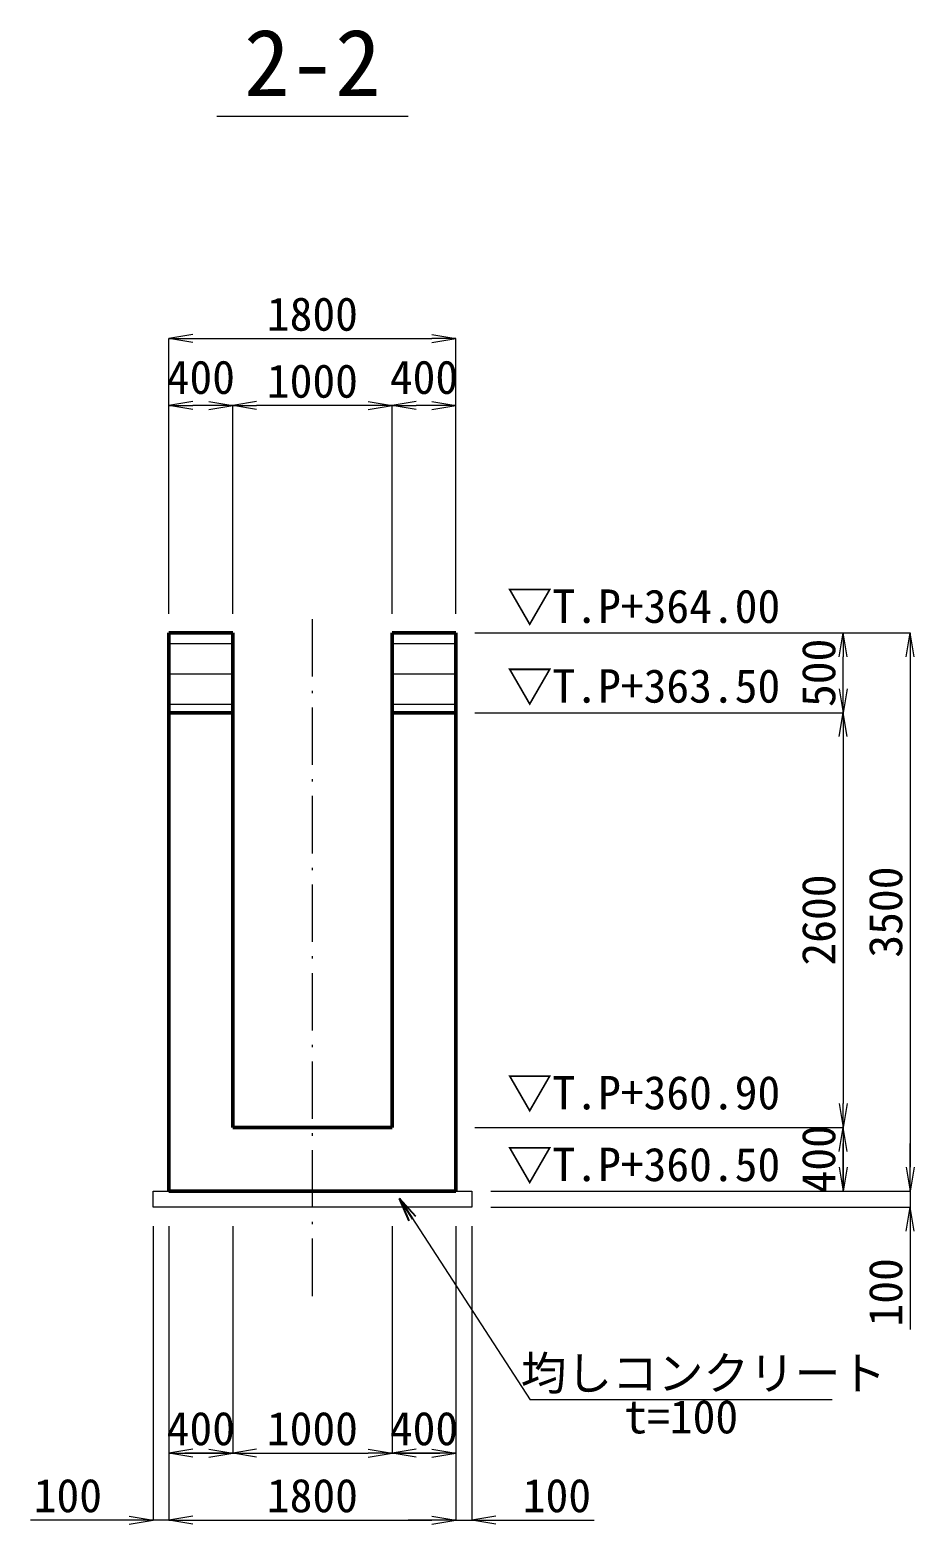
# Model space of a CAD drawing. Header units: millimetres. Extents: x 156724 to 226425, y -17820 to 17820.
# Drawn here: x 220878 to 226425, y 3430 to 12799 of the extents above; entities that cross this region are included whole.
import ezdxf
from ezdxf.enums import TextEntityAlignment as Align

# ---------------------------------------------------------------- set-up
doc = ezdxf.new("R2010")
doc.units = ezdxf.units.MM
doc.header["$LTSCALE"] = 60
doc.header["$PDSIZE"] = 300
doc.linetypes.add('SXF_一点短鎖線', pattern=[9.25, 6, -1.5, 0.25, -1.5])
doc.layers.get('Defpoints').update_dxf_attribs({"color": 151})
for name, color, linetype, lineweight in [('D-BMK', 2, 'SXF_一点短鎖線', 13), ('D-STR', 1, 'Continuous', 50), ('D-STR-DIM', 7, 'Continuous', 13), ('D-STR-HTXT', 7, 'Continuous', 13), ('D-STR-STR1', 2, 'Continuous', 13), ('D-STR-STR7', 3, 'Continuous', 13), ('D-STR-TXT', 7, 'Continuous', 13), ('D-TTL-LINE', 7, 'Continuous', 13), ('D-TTL-TXT', 7, 'Continuous', 13)]:
    doc.layers.add(name, color=color, linetype=linetype, lineweight=lineweight)
doc.styles.add('MS ゴシック', font='MS Gothic.ttf')
doc.dimstyles.new('DIM-60', dxfattribs={"dimscale": 60, "dimtxt": 3.5, "dimasz": 2.5, "dimexe": 0, "dimexo": 2, "dimgap": 0.8, "dimtad": 1, "dimdec": 0, "dimzin": 0, "dimdsep": 46, "dimtxsty": 'MS ゴシック', "dimblk": 'OPEN', "dimcen": 0.1, "dimclrd": 256, "dimclre": 256, "dimclrt": 256, "dimaunit": 1, "dimadec": 4, "dimazin": 0, "dimtfac": 1, "dimtdec": 0, "dimtmove": 0, "dimatfit": 3, "dimldrblk": 'OPEN', "dimfxl": 1, "dimtolj": 1, "dimtzin": 0, "dimlwd": -1, "dimlwe": -1, "dimarcsym": 0})
doc.dimstyles.new('DIM-60-F', dxfattribs={"dimscale": 60, "dimtxt": 3.5, "dimasz": 2.5, "dimexe": 0, "dimexo": 2, "dimgap": 0.8, "dimtad": 1, "dimdec": 0, "dimzin": 0, "dimdsep": 46, "dimtxsty": 'MS ゴシック', "dimblk": 'OPEN', "dimcen": 0.1, "dimaunit": 1, "dimadec": 4, "dimazin": 0, "dimtfac": 1, "dimtdec": 0, "dimtmove": 2, "dimatfit": 3, "dimldrblk": 'OPEN', "dimfxl": 1, "dimtolj": 1, "dimtzin": 0, "dimlwd": -1, "dimlwe": -1, "dimarcsym": 2})

# ---------------------------------------------------------------- blocks, each defined once
blk = doc.blocks.new('_Open')
at = {"color": 0, "linetype": 'ByBlock', "lineweight": -2}
for p, q in [((-1, 0.167), (0, 0)), ((-1, -0.167), (0, 0)), ((0, 0), (-1, 0))]:
    blk.add_line(p, q, dxfattribs=at)
blk = doc.blocks.new('*D81')
at = {"layer": 'D-STR-DIM', "color": 0, "transparency": 16777216}
for p, q in [((221750.2, 9137.5), (221750.2, 10862.7)), ((221900.2, 10862.7), (223400.2, 10862.7)), ((223550.2, 9137.5), (223550.2, 10862.7))]:
    blk.add_line(p, q, dxfattribs=at)
at = {"layer": 'Defpoints', "color": 0, "transparency": 16777216}
for p in [(223550.2, 10862.7), (221750.2, 9017.5), (223550.2, 9017.5)]:
    blk.add_point(p, dxfattribs=at)
at = {"layer": 'D-STR-DIM', "color": 0, "transparency": 16777216, "xscale": 150, "yscale": 150, "zscale": 150, "rotation": 180}
blk.add_blockref('_Open', (221750.2, 10862.7), dxfattribs=at)
at = {"layer": 'D-STR-DIM', "color": 0, "transparency": 16777216, "xscale": 150, "yscale": 150, "zscale": 150}
blk.add_blockref('_Open', (223550.2, 10862.7), dxfattribs=at)
at = {"layer": 'D-STR-DIM', "color": 0, "transparency": 16777216, "insert": (222650.2, 11015.7), "char_height": 210, "attachment_point": 5, "style": 'MS ゴシック'}
blk.add_mtext('\\A1;1800', dxfattribs=at)
blk = doc.blocks.new('*D82')
at = {"layer": 'D-STR-DIM', "color": 0, "transparency": 16777216}
for p, q in [((223150.2, 9137.5), (223150.2, 10442.7)), ((223400.2, 10442.7), (223300.2, 10442.7)), ((223550.2, 9137.5), (223550.2, 10442.7))]:
    blk.add_line(p, q, dxfattribs=at)
at = {"layer": 'Defpoints', "color": 0, "transparency": 16777216}
for p in [(223150.2, 10442.7), (223150.2, 9017.5), (223550.2, 9017.5)]:
    blk.add_point(p, dxfattribs=at)
at = {"layer": 'D-STR-DIM', "color": 0, "transparency": 16777216, "xscale": 150, "yscale": 150, "zscale": 150, "rotation": 180}
blk.add_blockref('_Open', (223150.2, 10442.7), dxfattribs=at)
at = {"layer": 'D-STR-DIM', "color": 0, "transparency": 16777216, "xscale": 150, "yscale": 150, "zscale": 150}
blk.add_blockref('_Open', (223550.2, 10442.7), dxfattribs=at)
at = {"layer": 'D-STR-DIM', "color": 0, "transparency": 16777216, "insert": (223350.2, 10619.7), "char_height": 210, "attachment_point": 5, "style": 'MS ゴシック'}
blk.add_mtext('\\A1;400', dxfattribs=at)
blk = doc.blocks.new('*D83')
at = {"layer": 'D-STR-DIM', "color": 0, "transparency": 16777216}
for p, q in [((222150.2, 9137.5), (222150.2, 10442.7)), ((223000.2, 10442.7), (222300.2, 10442.7)), ((223150.2, 9137.5), (223150.2, 10442.7))]:
    blk.add_line(p, q, dxfattribs=at)
at = {"layer": 'Defpoints', "color": 0, "transparency": 16777216}
for p in [(222150.2, 10442.7), (222150.2, 9017.5), (223150.2, 9017.5)]:
    blk.add_point(p, dxfattribs=at)
at = {"layer": 'D-STR-DIM', "color": 0, "transparency": 16777216, "xscale": 150, "yscale": 150, "zscale": 150, "rotation": 180}
blk.add_blockref('_Open', (222150.2, 10442.7), dxfattribs=at)
at = {"layer": 'D-STR-DIM', "color": 0, "transparency": 16777216, "xscale": 150, "yscale": 150, "zscale": 150}
blk.add_blockref('_Open', (223150.2, 10442.7), dxfattribs=at)
at = {"layer": 'D-STR-DIM', "color": 0, "transparency": 16777216, "insert": (222650.2, 10595.7), "char_height": 210, "attachment_point": 5, "style": 'MS ゴシック'}
blk.add_mtext('\\A1;1000', dxfattribs=at)
blk = doc.blocks.new('*D84')
at = {"layer": 'D-STR-DIM', "color": 0, "transparency": 16777216}
for p, q in [((221750.2, 9137.5), (221750.2, 10442.7)), ((222000.2, 10442.7), (221900.2, 10442.7)), ((222150.2, 9137.5), (222150.2, 10442.7))]:
    blk.add_line(p, q, dxfattribs=at)
at = {"layer": 'Defpoints', "color": 0, "transparency": 16777216}
for p in [(221750.2, 10442.7), (221750.2, 9017.5), (222150.2, 9017.5)]:
    blk.add_point(p, dxfattribs=at)
at = {"layer": 'D-STR-DIM', "color": 0, "transparency": 16777216, "xscale": 150, "yscale": 150, "zscale": 150, "rotation": 180}
blk.add_blockref('_Open', (221750.2, 10442.7), dxfattribs=at)
at = {"layer": 'D-STR-DIM', "color": 0, "transparency": 16777216, "xscale": 150, "yscale": 150, "zscale": 150}
blk.add_blockref('_Open', (222150.2, 10442.7), dxfattribs=at)
at = {"layer": 'D-STR-DIM', "color": 0, "transparency": 16777216, "insert": (221950.2, 10619.7), "char_height": 210, "attachment_point": 5, "style": 'MS ゴシック'}
blk.add_mtext('\\A1;400', dxfattribs=at)
blk = doc.blocks.new('*D85')
at = {"layer": 'D-STR-DIM', "color": 0, "transparency": 16777216}
for p, q in [((223670.2, 8517.5), (225980.2, 8517.5)), ((225980.2, 8367.5), (225980.2, 6067.5)), ((223670.2, 5917.5), (225980.2, 5917.5))]:
    blk.add_line(p, q, dxfattribs=at)
at = {"layer": 'Defpoints', "color": 0, "transparency": 16777216}
for p in [(223550.2, 8517.5), (223550.2, 5917.5), (225980.2, 5917.5)]:
    blk.add_point(p, dxfattribs=at)
at = {"layer": 'D-STR-DIM', "color": 0, "transparency": 16777216, "xscale": 150, "yscale": 150, "zscale": 150}
for p, rotation in [((225980.2, 8517.5), 90), ((225980.2, 5917.5), 270)]:
    blk.add_blockref('_Open', p, dxfattribs=dict(at, rotation=rotation))
at = {"layer": 'D-STR-DIM', "color": 0, "transparency": 16777216, "insert": (225827.2, 7217.5), "char_height": 210, "attachment_point": 5, "rotation": 90, "style": 'MS ゴシック'}
blk.add_mtext('\\A1;2600', dxfattribs=at)
blk = doc.blocks.new('*D86')
at = {"layer": 'D-STR-DIM', "color": 0, "transparency": 16777216}
for p, q in [((223670.2, 5917.5), (225980.2, 5917.5)), ((225980.2, 5917.5), (225980.2, 5517.5)), ((225980.2, 5667.5), (225980.2, 5817.5)), ((225980.2, 5767.5), (225980.2, 5617.5)), ((223770.2, 5517.5), (225980.2, 5517.5))]:
    blk.add_line(p, q, dxfattribs=at)
at = {"layer": 'Defpoints', "color": 0, "transparency": 16777216}
for p in [(223550.2, 5917.5), (223650.2, 5517.5), (225980.2, 5517.5)]:
    blk.add_point(p, dxfattribs=at)
at = {"layer": 'D-STR-DIM', "color": 0, "transparency": 16777216, "xscale": 150, "yscale": 150, "zscale": 150}
for p, rotation in [((225980.2, 5917.5), 90), ((225980.2, 5517.5), 270)]:
    blk.add_blockref('_Open', p, dxfattribs=dict(at, rotation=rotation))
at = {"layer": 'D-STR-DIM', "color": 0, "transparency": 16777216, "insert": (225827.2, 5717.5), "char_height": 210, "attachment_point": 5, "rotation": 90, "style": 'MS ゴシック'}
blk.add_mtext('\\A1;400', dxfattribs=at)
blk = doc.blocks.new('*D87')
at = {"layer": 'D-STR-DIM', "transparency": 16777216}
for p, q in [((226400.2, 5667.5), (226400.2, 5817.5)), ((223770.2, 5517.5), (226400.2, 5517.5)), ((226400.2, 5517.5), (226400.2, 5417.5)), ((223770.2, 5417.5), (226400.2, 5417.5)), ((226400.2, 5267.5), (226400.2, 4649.5))]:
    blk.add_line(p, q, dxfattribs=at)
at = {"layer": 'Defpoints', "color": 0, "transparency": 16777216}
for p in [(223650.2, 5517.5), (223650.2, 5417.5), (226400.2, 5417.5)]:
    blk.add_point(p, dxfattribs=at)
at = {"layer": 'D-STR-DIM', "transparency": 16777216, "xscale": 150, "yscale": 150, "zscale": 150}
for p, rotation in [((226400.2, 5517.5), 270), ((226400.2, 5417.5), 90)]:
    blk.add_blockref('_Open', p, dxfattribs=dict(at, rotation=rotation))
at = {"layer": 'D-STR-DIM', "transparency": 16777216, "insert": (226247.2, 4883.5), "char_height": 210, "attachment_point": 5, "rotation": 90, "style": 'MS ゴシック'}
blk.add_mtext('\\A1;100', dxfattribs=at)
blk = doc.blocks.new('*D88')
at = {"layer": 'D-STR-DIM', "color": 0, "transparency": 16777216}
for p, q in [((223670.2, 9017.5), (226400.2, 9017.5)), ((226400.2, 8867.5), (226400.2, 5667.5)), ((223770.2, 5517.5), (226400.2, 5517.5))]:
    blk.add_line(p, q, dxfattribs=at)
at = {"layer": 'Defpoints', "color": 0, "transparency": 16777216}
for p in [(223550.2, 9017.5), (223650.2, 5517.5), (226400.2, 5517.5)]:
    blk.add_point(p, dxfattribs=at)
at = {"layer": 'D-STR-DIM', "color": 0, "transparency": 16777216, "xscale": 150, "yscale": 150, "zscale": 150}
for p, rotation in [((226400.2, 9017.5), 90), ((226400.2, 5517.5), 270)]:
    blk.add_blockref('_Open', p, dxfattribs=dict(at, rotation=rotation))
at = {"layer": 'D-STR-DIM', "color": 0, "transparency": 16777216, "insert": (226247.2, 7267.5), "char_height": 210, "attachment_point": 5, "rotation": 90, "style": 'MS ゴシック'}
blk.add_mtext('\\A1;3500', dxfattribs=at)
blk = doc.blocks.new('*D89')
at = {"layer": 'D-STR-DIM', "color": 0, "transparency": 16777216}
for p, q in [((223670.2, 9017.5), (225980.2, 9017.5)), ((225980.2, 8667.5), (225980.2, 8867.5)), ((223670.2, 8517.5), (225980.2, 8517.5))]:
    blk.add_line(p, q, dxfattribs=at)
at = {"layer": 'Defpoints', "color": 0, "transparency": 16777216}
for p in [(223550.2, 9017.5), (225980.2, 9017.5), (223550.2, 8517.5)]:
    blk.add_point(p, dxfattribs=at)
at = {"layer": 'D-STR-DIM', "color": 0, "transparency": 16777216, "xscale": 150, "yscale": 150, "zscale": 150}
for p, rotation in [((225980.2, 9017.5), 90), ((225980.2, 8517.5), 270)]:
    blk.add_blockref('_Open', p, dxfattribs=dict(at, rotation=rotation))
at = {"layer": 'D-STR-DIM', "color": 0, "transparency": 16777216, "insert": (225827.2, 8767.5), "char_height": 210, "attachment_point": 5, "rotation": 90, "style": 'MS ゴシック'}
blk.add_mtext('\\A1;500', dxfattribs=at)
blk = doc.blocks.new('*D90')
at = {"layer": 'D-STR-DIM', "color": 0, "transparency": 16777216}
for p, q in [((221750.2, 5297.5), (221750.2, 3455.3)), ((223550.2, 5297.5), (223550.2, 3455.3)), ((221900.2, 3455.3), (223400.2, 3455.3))]:
    blk.add_line(p, q, dxfattribs=at)
at = {"layer": 'Defpoints', "color": 0, "transparency": 16777216}
for p in [(221750.2, 5417.5), (223550.2, 5417.5), (223550.2, 3455.3)]:
    blk.add_point(p, dxfattribs=at)
at = {"layer": 'D-STR-DIM', "color": 0, "transparency": 16777216, "xscale": 150, "yscale": 150, "zscale": 150, "rotation": 180}
blk.add_blockref('_Open', (221750.2, 3455.3), dxfattribs=at)
at = {"layer": 'D-STR-DIM', "color": 0, "transparency": 16777216, "xscale": 150, "yscale": 150, "zscale": 150}
blk.add_blockref('_Open', (223550.2, 3455.3), dxfattribs=at)
at = {"layer": 'D-STR-DIM', "color": 0, "transparency": 16777216, "insert": (222650.2, 3608.3), "char_height": 210, "attachment_point": 5, "style": 'MS ゴシック'}
blk.add_mtext('\\A1;1800', dxfattribs=at)
blk = doc.blocks.new('*D91')
at = {"layer": 'D-STR-DIM', "color": 0, "transparency": 16777216}
for p, q in [((221750.2, 5297.5), (221750.2, 3875.3)), ((222150.2, 5297.5), (222150.2, 3875.3)), ((221750.2, 3875.3), (222150.2, 3875.3)), ((222000.2, 3875.3), (221850.2, 3875.3)), ((221900.2, 3875.3), (222050.2, 3875.3))]:
    blk.add_line(p, q, dxfattribs=at)
at = {"layer": 'Defpoints', "color": 0, "transparency": 16777216}
for p in [(221750.2, 5417.5), (222150.2, 5417.5), (222150.2, 3875.3)]:
    blk.add_point(p, dxfattribs=at)
at = {"layer": 'D-STR-DIM', "color": 0, "transparency": 16777216, "xscale": 150, "yscale": 150, "zscale": 150, "rotation": 180}
blk.add_blockref('_Open', (221750.2, 3875.3), dxfattribs=at)
at = {"layer": 'D-STR-DIM', "color": 0, "transparency": 16777216, "xscale": 150, "yscale": 150, "zscale": 150}
blk.add_blockref('_Open', (222150.2, 3875.3), dxfattribs=at)
at = {"layer": 'D-STR-DIM', "color": 0, "transparency": 16777216, "insert": (221950.2, 4028.3), "char_height": 210, "attachment_point": 5, "style": 'MS ゴシック'}
blk.add_mtext('\\A1;400', dxfattribs=at)
blk = doc.blocks.new('*D92')
at = {"layer": 'D-STR-DIM', "color": 0, "transparency": 16777216}
for p, q in [((222150.2, 5297.5), (222150.2, 3875.3)), ((223150.2, 5297.5), (223150.2, 3875.3)), ((222300.2, 3875.3), (223000.2, 3875.3))]:
    blk.add_line(p, q, dxfattribs=at)
at = {"layer": 'Defpoints', "color": 0, "transparency": 16777216}
for p in [(222150.2, 5417.5), (223150.2, 5417.5), (223150.2, 3875.3)]:
    blk.add_point(p, dxfattribs=at)
at = {"layer": 'D-STR-DIM', "color": 0, "transparency": 16777216, "xscale": 150, "yscale": 150, "zscale": 150, "rotation": 180}
blk.add_blockref('_Open', (222150.2, 3875.3), dxfattribs=at)
at = {"layer": 'D-STR-DIM', "color": 0, "transparency": 16777216, "xscale": 150, "yscale": 150, "zscale": 150}
blk.add_blockref('_Open', (223150.2, 3875.3), dxfattribs=at)
at = {"layer": 'D-STR-DIM', "color": 0, "transparency": 16777216, "insert": (222650.2, 4028.3), "char_height": 210, "attachment_point": 5, "style": 'MS ゴシック'}
blk.add_mtext('\\A1;1000', dxfattribs=at)
blk = doc.blocks.new('*D93')
at = {"layer": 'D-STR-DIM', "transparency": 16777216}
for p, q in [((223550.2, 5297.5), (223550.2, 3455.3)), ((223650.2, 5297.5), (223650.2, 3455.3)), ((223400.2, 3455.3), (223250.2, 3455.3)), ((223550.2, 3455.3), (223650.2, 3455.3)), ((223800.2, 3455.3), (224418.2, 3455.3))]:
    blk.add_line(p, q, dxfattribs=at)
at = {"layer": 'Defpoints', "color": 0, "transparency": 16777216}
for p in [(223550.2, 5417.5), (223650.2, 5417.5), (223650.2, 3455.3)]:
    blk.add_point(p, dxfattribs=at)
at = {"layer": 'D-STR-DIM', "transparency": 16777216, "xscale": 150, "yscale": 150, "zscale": 150}
blk.add_blockref('_Open', (223550.2, 3455.3), dxfattribs=at)
at = {"layer": 'D-STR-DIM', "transparency": 16777216, "xscale": 150, "yscale": 150, "zscale": 150, "rotation": 180}
blk.add_blockref('_Open', (223650.2, 3455.3), dxfattribs=at)
at = {"layer": 'D-STR-DIM', "transparency": 16777216, "insert": (224184.2, 3608.3), "char_height": 210, "attachment_point": 5, "style": 'MS ゴシック'}
blk.add_mtext('\\A1;100', dxfattribs=at)
blk = doc.blocks.new('*D94')
at = {"layer": 'D-STR-DIM', "transparency": 16777216}
for p, q in [((221650.2, 5297.5), (221650.2, 3455.3)), ((221750.2, 5297.5), (221750.2, 3455.3)), ((221500.2, 3455.3), (220882.1, 3455.3)), ((221750.2, 3455.3), (221650.2, 3455.3)), ((221900.2, 3455.3), (222050.2, 3455.3))]:
    blk.add_line(p, q, dxfattribs=at)
at = {"layer": 'Defpoints', "color": 0, "transparency": 16777216}
for p in [(221650.2, 5417.5), (221750.2, 5417.5), (221650.2, 3455.3)]:
    blk.add_point(p, dxfattribs=at)
at = {"layer": 'D-STR-DIM', "transparency": 16777216, "xscale": 150, "yscale": 150, "zscale": 150}
blk.add_blockref('_Open', (221650.2, 3455.3), dxfattribs=at)
at = {"layer": 'D-STR-DIM', "transparency": 16777216, "xscale": 150, "yscale": 150, "zscale": 150, "rotation": 180}
blk.add_blockref('_Open', (221750.2, 3455.3), dxfattribs=at)
at = {"layer": 'D-STR-DIM', "transparency": 16777216, "insert": (221116.1, 3608.3), "char_height": 210, "attachment_point": 5, "style": 'MS ゴシック'}
blk.add_mtext('\\A1;100', dxfattribs=at)
blk = doc.blocks.new('*D95')
at = {"layer": 'D-STR-DIM', "color": 0, "transparency": 16777216}
for p, q in [((223150.2, 5297.5), (223150.2, 3875.3)), ((223550.2, 5297.5), (223550.2, 3875.3)), ((223550.2, 3875.3), (223150.2, 3875.3)), ((223400.2, 3875.3), (223250.2, 3875.3)), ((223300.2, 3875.3), (223450.2, 3875.3))]:
    blk.add_line(p, q, dxfattribs=at)
at = {"layer": 'Defpoints', "color": 0, "transparency": 16777216}
for p in [(223150.2, 5417.5), (223550.2, 5417.5), (223150.2, 3875.3)]:
    blk.add_point(p, dxfattribs=at)
at = {"layer": 'D-STR-DIM', "color": 0, "transparency": 16777216, "xscale": 150, "yscale": 150, "zscale": 150, "rotation": 180}
blk.add_blockref('_Open', (223150.2, 3875.3), dxfattribs=at)
at = {"layer": 'D-STR-DIM', "color": 0, "transparency": 16777216, "xscale": 150, "yscale": 150, "zscale": 150}
blk.add_blockref('_Open', (223550.2, 3875.3), dxfattribs=at)
at = {"layer": 'D-STR-DIM', "color": 0, "transparency": 16777216, "insert": (223350.2, 4028.3), "char_height": 210, "attachment_point": 5, "style": 'MS ゴシック'}
blk.add_mtext('\\A1;400', dxfattribs=at)

msp = doc.modelspace()

# ---------------------------------------------------------------- hatches: boundary and pattern name
at = {"layer": 'D-STR-STR1'}
h = msp.add_hatch(dxfattribs=at)
h.set_pattern_fill('LINE', color=256, scale=60)
h.set_pattern_definition([(0, (-110763.5, 59815.79), (0, 190.5), [])])
h.paths.add_polyline_path([(222150.2, 9017.5), (221750.2, 9017.5), (221750.2, 8517.5), (222150.2, 8517.5)])
h.paths.add_polyline_path([(223550.2, 9017.5), (223150.2, 9017.5), (223150.2, 8517.5), (223550.2, 8517.5)])

# ---------------------------------------------------------------- linework, layer by layer
at = {"layer": 'D-BMK', "linetype": 'SXF_一点短鎖線'}
msp.add_line((222650.2, 4860.5), (222650.2, 9104.1), dxfattribs=at)
at = {"layer": 'D-STR'}
for p, q in [((222150.2, 9017.5), (221750.2, 9017.5)), ((221750.2, 9017.5), (221750.2, 5517.5)), ((222150.2, 9017.5), (222150.2, 5917.5)), ((223150.2, 9017.5), (223550.2, 9017.5)), ((223150.2, 9017.5), (223150.2, 5917.5)), ((223550.2, 9017.5), (223550.2, 5517.5)), ((221750.2, 8517.5), (222150.2, 8517.5)), ((223150.2, 8517.5), (223550.2, 8517.5)), ((222150.2, 5917.5), (223150.2, 5917.5)), ((221750.2, 5517.5), (223550.2, 5517.5))]:
    msp.add_line(p, q, dxfattribs=at)
at = {"layer": 'D-STR-HTXT'}
msp.add_line((225911.2, 4209), (224016.7, 4209), dxfattribs=at)
at = {"layer": 'D-STR-STR7'}
msp.add_lwpolyline([(223550.2, 5517.5), (223650.2, 5517.5), (223650.2, 5417.5), (221650.2, 5417.5), (221650.2, 5517.5), (221750.2, 5517.5)], dxfattribs=at)
at = {"layer": 'D-TTL-LINE'}
msp.add_line((222050.2, 12257.1), (223250.2, 12257.1), dxfattribs=at)

# ---------------------------------------------------------------- texts
at = {"layer": 'D-STR-TXT', "style": 'MS ゴシック'}
for s, p in [('▽T.P+364.00', (223870.2, 9017.5)), ('▽T.P+363.50', (223870.2, 8517.5)), ('▽T.P+360.90', (223870.2, 5967.5)), ('▽T.P+360.50', (223870.2, 5517.5))]:
    msp.add_text(s, height=210, dxfattribs=at).set_placement(p, align=Align.BOTTOM_LEFT)
msp.add_text('均しコンクリート', height=210, dxfattribs=at).set_placement((225103.3, 4209), align=Align.BOTTOM_CENTER)
msp.add_text('t=100', height=210, dxfattribs=at).set_placement((224964, 4209), align=Align.TOP_CENTER)
at = {"layer": 'D-TTL-TXT', "style": 'MS ゴシック'}
msp.add_text('2-2', height=420, dxfattribs=at).set_placement((222650.2, 12257.1), align=Align.BOTTOM_CENTER)

# ---------------------------------------------------------------- dimensions: what is measured, and where the dimension line sits
at = {"layer": 'D-STR-DIM'}
for base, p1, p2, picture, middle in [((223550.2, 10862.7), (221750.2, 9017.5), (223550.2, 9017.5), '*D81', (222650.2, 11015.7)), ((221750.2, 10442.7), (222150.2, 9017.5), (221750.2, 9017.5), '*D84', (221950.2, 10619.7)), ((222150.2, 10442.7), (223150.2, 9017.5), (222150.2, 9017.5), '*D83', (222650.2, 10595.7)), ((223150.2, 10442.7), (223550.2, 9017.5), (223150.2, 9017.5), '*D82', (223350.2, 10619.7)), ((223550.2, 3455.3), (221750.2, 5417.5), (223550.2, 5417.5), '*D90', (222650.2, 3608.3)), ((223150.2, 3875.3), (222150.2, 5417.5), (223150.2, 5417.5), '*D92', (222650.2, 4028.3))]:
    dim = msp.add_linear_dim(base=base, p1=p1, p2=p2, dimstyle='DIM-60-F', dxfattribs=at)
    dim.commit()
    dim.dimension.update_dxf_attribs({"geometry": picture, "text_midpoint": middle})
for base, p1, p2, angle, picture, middle in [((226400.2, 5517.5), (223550.2, 9017.5), (223650.2, 5517.5), 90, '*D88', (226247.2, 7267.5)), ((225980.2, 9017.5), (223550.2, 8517.5), (223550.2, 9017.5), 90, '*D89', (225827.2, 8767.5)), ((225980.2, 5917.5), (223550.2, 8517.5), (223550.2, 5917.5), 90, '*D85', (225827.2, 7217.5)), ((225980.2, 5517.5), (223550.2, 5917.5), (223650.2, 5517.5), 90, '*D86', (225827.2, 5717.5)), ((223150.2, 3875.3), (223550.2, 5417.5), (223150.2, 5417.5), 180, '*D95', (223350.2, 4028.3))]:
    dim = msp.add_linear_dim(base=base, p1=p1, p2=p2, angle=angle, dimstyle='DIM-60-F', override={"dimtix": 1}, dxfattribs=at)
    dim.commit()
    dim.dimension.update_dxf_attribs({"geometry": picture, "text_midpoint": middle})
dim = msp.add_linear_dim(base=(226400.2, 5417.5), p1=(223650.2, 5517.5), p2=(223650.2, 5417.5), angle=90, dimstyle='DIM-60', dxfattribs=at)
dim.commit()
dim.dimension.update_dxf_attribs({"geometry": '*D87', "text_midpoint": (226400.2, 4883.5), "dimtype": 160})
for base, p1, p2, picture, middle in [((221650.2, 3455.3), (221750.2, 5417.5), (221650.2, 5417.5), '*D94', (221116.1, 3455.3)), ((223650.2, 3455.3), (223550.2, 5417.5), (223650.2, 5417.5), '*D93', (224184.2, 3455.3))]:
    dim = msp.add_linear_dim(base=base, p1=p1, p2=p2, dimstyle='DIM-60', dxfattribs=at)
    dim.commit()
    dim.dimension.update_dxf_attribs({"geometry": picture, "text_midpoint": middle, "dimtype": 160})
dim = msp.add_linear_dim(base=(222150.2, 3875.3), p1=(221750.2, 5417.5), p2=(222150.2, 5417.5), dimstyle='DIM-60-F', override={"dimtix": 1}, dxfattribs=at)
dim.commit()
dim.dimension.update_dxf_attribs({"geometry": '*D91', "text_midpoint": (221950.2, 4028.3)})

# ---------------------------------------------------------------- leaders
at = {"layer": 'D-STR-HTXT'}
msp.add_leader([(223195.7, 5470.9), (224016.7, 4209)], dimstyle='DIM-60-F', override={"dimtad": 0}, dxfattribs=at)

doc.saveas('drawing.dxf')
